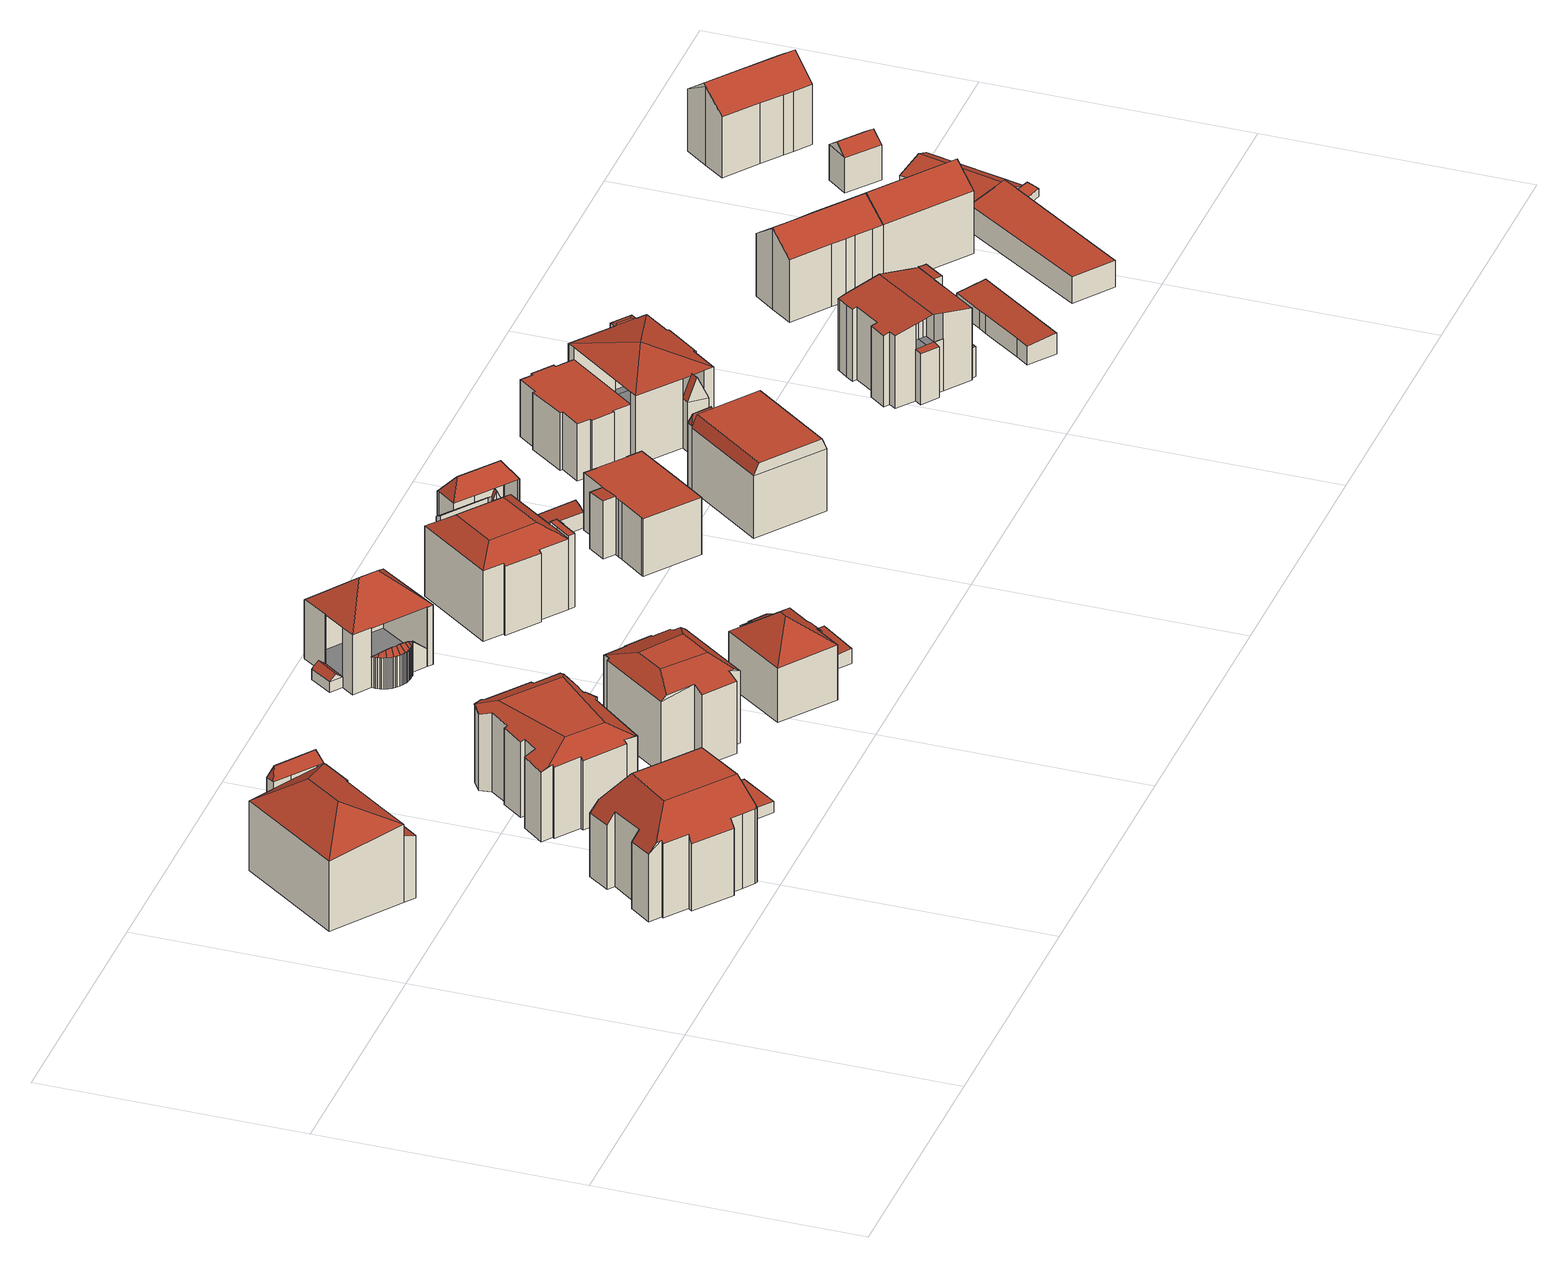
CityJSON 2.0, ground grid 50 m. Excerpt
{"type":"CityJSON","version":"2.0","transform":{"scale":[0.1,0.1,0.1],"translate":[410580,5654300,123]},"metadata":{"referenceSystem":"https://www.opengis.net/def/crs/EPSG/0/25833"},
"CityObjects":{
"building1":{"type":"Building","attributes":{"Gemeindeschluessel":14612000,"Geometrietyp2DReferenz":"3000","function":"31001_9998","roofType":"9999"},"children":["building1-1","building1-2","building1-3"]},
"building1-1":{"type":"BuildingPart","attributes":{"Dachtyp_tdc":"tdcHipRoof","Dachneigung":24.64,"QualitaetDacherkennung":45,"Geometrietyp2DReferenz":"3000","measuredHeight":19.55,"roofType":"3200"},"parents":["building1"],"geometry":[{"type":"MultiSurface","lod":"2","boundaries":[[[0,1,2,3,4]],[[5,6,7,8,9]],[[6,10,11,7]],[[10,12,13,11]],[[14,15,16,17,18]],[[15,0,4,16]],[[19,12,10,20]],[[6,5,21]],[[10,6,21,20]],[[5,1,0,15,14,22,19,20,21]],[[4,3,8,7,11,13,23,17,16]]],"semantics":{"surfaces":[{"type":"WallSurface"},{"type":"RoofSurface"},{"type":"GroundSurface"}],"values":[0,0,0,0,0,0,1,1,1,1,2]}}]},
"building1-2":{"type":"BuildingPart","attributes":{"Dachtyp_tdc":"tdcPolyFlatRoof","Dachneigung":17.5,"QualitaetDacherkennung":52,"Geometrietyp2DReferenz":"3000","measuredHeight":13.39,"roofType":"2100"},"parents":["building1"],"geometry":[{"type":"MultiSurface","lod":"2","boundaries":[[[2,24,25,3]],[[24,26,27,25]],[[26,9,8,27]],[[9,26,24,2]],[[3,25,27,8]]],"semantics":{"surfaces":[{"type":"WallSurface"},{"type":"RoofSurface"},{"type":"GroundSurface"}],"values":[0,0,0,1,2]}}]},
"building1-3":{"type":"BuildingPart","attributes":{"Dachtyp_tdc":"tdcFreeFormRoof","Dachneigung":68.52,"QualitaetDacherkennung":7,"Geometrietyp2DReferenz":"3000","measuredHeight":18.42,"roofType":"5000"},"parents":["building1"],"geometry":[{"type":"MultiSurface","lod":"2","boundaries":[[[28,29,30,31]],[[29,32,33,30]],[[32,34,35,33]],[[34,18,17,35]],[[36,37,38,13,12]],[[37,28,31,38]],[[39,22,18,34,40]],[[34,32,29,28,37,41,40]],[[37,36,41]],[[36,39,40,41]],[[31,30,33,35,17,23,13,38]]],"semantics":{"surfaces":[{"type":"WallSurface"},{"type":"RoofSurface"},{"type":"GroundSurface"}],"values":[0,0,0,0,0,0,1,1,1,1,2]}}]},
"building2":{"type":"Building","attributes":{"Dachtyp_tdc":"tdcFreeFormRoof","Gemeindeschluessel":14612000,"Dachneigung":0.359,"QualitaetDacherkennung":29,"Geometrietyp2DReferenz":"3000","measuredHeight":20.59,"function":"31001_9998","roofType":"5000"},"geometry":[{"type":"Solid","lod":"2","boundaries":[[[[42,43,44,45]],[[43,46,47,44]],[[46,48,49,47]],[[48,50,51,49]],[[50,52,53,51]],[[54,55,56]],[[45,44,47,49,51,53,57,58,59,60,61,62,63,64,65,66,67,68,69,70,71,72,73,74,75,76,77,78,79,80,81,82]],[[52,83,57,53]],[[83,84,58,57]],[[84,85,59,58]],[[85,86,60,59]],[[86,87,61,60]],[[87,88,62,61]],[[88,89,63,62]],[[89,90,64,63]],[[90,91,65,64]],[[91,92,66,65]],[[92,93,67,66]],[[93,94,68,67]],[[94,95,69,68]],[[95,96,70,69]],[[96,97,71,70]],[[97,98,72,71]],[[98,55,73,72]],[[55,54,74,73]],[[54,99,75,74]],[[99,100,76,75]],[[100,101,77,76]],[[101,102,78,77]],[[102,103,79,78]],[[103,104,80,79]],[[104,105,81,80]],[[105,106,82,81]],[[106,42,45,82]],[[91,90,89,88,87,86,107,108,109,110,93,92]],[[111,56,55,98,97,96,95,94,110,109]],[[112,113,106,105,104,103,102,101,100,99,54,56,111]],[[48,46,43,42,113,112,108,107,85,84,83,52,50]],[[108,112,111,109]],[[86,85,107]],[[42,106,113]],[[94,93,110]]]],"semantics":{"surfaces":[{"type":"WallSurface"},{"type":"GroundSurface"},{"type":"RoofSurface"}],"values":[[0,0,0,0,0,0,1,0,0,0,0,0,0,0,0,0,0,0,0,0,0,0,0,0,0,0,0,0,0,0,0,0,0,0,2,2,2,2,2,0,0,0]]}}]},
"building3":{"type":"Building","attributes":{"Dachtyp_tdc":"tdcPolyFlatRoof","Gemeindeschluessel":14612000,"Dachneigung":0,"QualitaetDacherkennung":65,"Geometrietyp2DReferenz":"3000","measuredHeight":2.35,"function":"31001_9998","roofType":"1000"},"geometry":[{"type":"Solid","lod":"2","boundaries":[[[[114,115,116,117]],[[115,118,119,116]],[[118,120,121,119]],[[120,122,123,121]],[[122,124,125,123]],[[124,114,117,125]],[[124,122,120,118,115,114]],[[117,116,119,121,123,125]]]],"semantics":{"surfaces":[{"type":"WallSurface"},{"type":"RoofSurface"},{"type":"GroundSurface"}],"values":[[0,0,0,0,0,0,1,2]]}}]},
"building4":{"type":"Building","attributes":{"Dachtyp_tdc":"tdcFreeFormRoof","Gemeindeschluessel":14612000,"Dachneigung":0.342,"QualitaetDacherkennung":39,"Geometrietyp2DReferenz":"3000","measuredHeight":16.85,"function":"31001_9998","roofType":"5000"},"geometry":[{"type":"Solid","lod":"2","boundaries":[[[[126,127,128,129]],[[127,130,131,128]],[[130,132,133,131]],[[132,134,135,133]],[[134,136,137,135]],[[136,138,139,137]],[[138,140,141,139]],[[140,142,143,141]],[[142,144,145,143]],[[144,146,147,145]],[[146,148,149,147]],[[148,150,151,149]],[[150,152,153,151]],[[152,154,155,153]],[[154,156,157,155]],[[158,159,160,161]],[[159,162,163,160]],[[162,164,165,163]],[[164,166,167,165]],[[166,168,169,167]],[[168,170,171,169]],[[170,172,173,171]],[[172,174,175,173]],[[174,176,177,175]],[[176,178,179,177]],[[178,126,129,179]],[[180,181,154,152,150,148,146,144,182,183]],[[158,184,156,181,180,185,186,166,164,162,159]],[[174,172,170,168,186,185,187,188,178,176]],[[140,138,136,134,132,130,127,126,188,187,183,182,142]],[[185,180,183,187]],[[144,142,182]],[[156,154,181]],[[168,166,186]],[[126,178,188]],[[129,128,131,133,135,137,139,141,143,145,147,149,151,153,155,157,189,161,160,163,165,167,169,171,173,175,177,179]],[[156,184,189,157]],[[184,158,161,189]]]],"semantics":{"surfaces":[{"type":"WallSurface"},{"type":"RoofSurface"},{"type":"GroundSurface"}],"values":[[0,0,0,0,0,0,0,0,0,0,0,0,0,0,0,0,0,0,0,0,0,0,0,0,0,0,1,1,1,1,1,0,0,0,0,2,0,0]]}}]},
"building5":{"type":"Building","attributes":{"Dachtyp_tdc":"tdcFreeFormRoof","Gemeindeschluessel":14612000,"Dachneigung":23.5,"QualitaetDacherkennung":41,"Geometrietyp2DReferenz":"3000","measuredHeight":17.28,"function":"31001_9998","roofType":"5000"},"geometry":[{"type":"Solid","lod":"2","boundaries":[[[[190,191,192,193]],[[191,194,195,192]],[[194,196,197,195]],[[196,198,199,197]],[[198,200,201,199]],[[200,202,203,201]],[[202,204,205,203]],[[204,206,207,205]],[[206,208,209,207]],[[208,210,211,209]],[[210,212,213,211]],[[212,214,215,213]],[[214,216,217,215]],[[216,218,219,217]],[[218,220,221,219]],[[220,190,193,221]],[[222,223,194,191,190,224,225]],[[226,227,208,206,204,202,200,198,196,223,222]],[[210,227,226,228,229,212]],[[216,214,229,228,225,224,220,218]],[[228,226,222,225]],[[214,212,229]],[[196,194,223]],[[190,220,224]],[[210,208,227]],[[193,192,195,197,199,201,203,205,207,209,211,213,215,217,219,221]]]],"semantics":{"surfaces":[{"type":"WallSurface"},{"type":"RoofSurface"},{"type":"GroundSurface"}],"values":[[0,0,0,0,0,0,0,0,0,0,0,0,0,0,0,0,1,1,1,1,1,0,0,0,0,2]]}}]},
"building6":{"type":"Building","attributes":{"Gemeindeschluessel":14612000,"Geometrietyp2DReferenz":"3000","function":"31001_9998","roofType":"9999"},"children":["building6-1","building6-2"]},
"building6-1":{"type":"BuildingPart","attributes":{"Dachtyp_tdc":"tdcPolyFlatRoof","Dachneigung":30.32,"QualitaetDacherkennung":30,"Geometrietyp2DReferenz":"3000","measuredHeight":10.97,"roofType":"2100"},"parents":["building6"],"geometry":[{"type":"MultiSurface","lod":"2","boundaries":[[[230,231,232,231]],[[231,233,234,232]],[[233,235,236,234]],[[235,237,238,236]],[[237,239,240,238]],[[239,241,242,240]],[[239,237,235,233,231,230,241]],[[242,232,234,236,238,240]]],"semantics":{"surfaces":[{"type":"WallSurface"},{"type":"RoofSurface"},{"type":"GroundSurface"}],"values":[0,0,0,0,0,0,1,2]}}]},
"building6-2":{"type":"BuildingPart","attributes":{"Dachtyp_tdc":"tdcHipRoof","Dachneigung":37.3,"QualitaetDacherkennung":79,"Geometrietyp2DReferenz":"3000","measuredHeight":15.76,"roofType":"3200"},"parents":["building6"],"geometry":[{"type":"MultiSurface","lod":"2","boundaries":[[[243,244,245,246,247,248,249,250]],[[251,252,253,254,255,232,242,256,257,258]],[[245,244,252,251]],[[244,243,253,252]],[[243,259,254,253]],[[259,260,255,254]],[[260,231,232,255]],[[241,248,256,242]],[[248,247,257,256]],[[247,246,258,257]],[[246,245,251,258]],[[248,241,231,260,249]],[[259,243,250]],[[260,259,250,249]]],"semantics":{"surfaces":[{"type":"RoofSurface"},{"type":"GroundSurface"},{"type":"WallSurface"}],"values":[0,1,2,2,2,2,2,2,2,2,2,0,0,0]}}]},
"building7":{"type":"Building","attributes":{"name":"Jugendherberge Dresden Rudi Arndt","Gemeindeschluessel":14612000,"Geometrietyp2DReferenz":"3000","function":"31001_2072","roofType":"9999"},"children":["building7-1","building7-2","building7-3","building7-4"]},
"building7-1":{"type":"BuildingPart","attributes":{"Dachtyp_tdc":"tdcFreeFormRoof","Dachneigung":47.42,"QualitaetDacherkennung":12,"Geometrietyp2DReferenz":"3000","measuredHeight":7.51,"roofType":"5000"},"parents":["building7"],"geometry":[{"type":"MultiSurface","lod":"2","boundaries":[[[261,262,263,264]],[[262,265,266,263]],[[265,267,268,266]],[[267,269,270,268]],[[269,271,272,270]],[[271,273,274,272]],[[273,275,276,274]],[[275,277,278,276]],[[277,279,280,278]],[[279,281,282,280]],[[281,283,284,282]],[[283,285,286,284]],[[285,287,288,286]],[[287,289,290,288]],[[289,291,292,290]],[[291,293,294,292]],[[293,295,296,294]],[[295,297,298,296]],[[297,299,300,298]],[[299,301,302,300]],[[301,303,304,302]],[[303,305,306,304]],[[305,307,308,306]],[[307,309,310,308]],[[309,311,312,310]],[[311,313,314,312]],[[313,315,316,314]],[[315,317,318,316]],[[319,320,321,322]],[[320,261,264,321]],[[323,317,324,325,326,327,328,329,330,331]],[[317,315,313,311,324]],[[311,309,307,305,303,325,324]],[[303,301,299,297,295,326,325]],[[295,293,291,289,327,326]],[[289,287,285,283,328,327]],[[283,281,279,277,275,329,328]],[[275,273,271,269,330,329]],[[269,267,265,262,331,330]],[[262,261,320,319,323,331]],[[264,263,266,268,270,272,274,276,278,280,282,284,286,288,290,292,294,296,298,300,302,304,306,308,310,312,314,316,318,332,322,321]]],"semantics":{"surfaces":[{"type":"WallSurface"},{"type":"RoofSurface"},{"type":"GroundSurface"}],"values":[0,0,0,0,0,0,0,0,0,0,0,0,0,0,0,0,0,0,0,0,0,0,0,0,0,0,0,0,0,0,1,1,1,1,1,1,1,1,1,1,2]}}]},
"building7-2":{"type":"BuildingPart","attributes":{"Dachtyp_tdc":"tdcFreeFormRoof","Dachneigung":40.85,"QualitaetDacherkennung":12,"Geometrietyp2DReferenz":"3000","measuredHeight":3.23,"roofType":"5000"},"parents":["building7"],"geometry":[{"type":"MultiSurface","lod":"2","boundaries":[[[333,334,335,336]],[[334,337,338,335]],[[337,339,340,338]],[[341,342,337,334]],[[342,341,333,339]],[[333,341,334]],[[337,342,339]],[[335,338,340,336]]],"semantics":{"surfaces":[{"type":"WallSurface"},{"type":"RoofSurface"},{"type":"GroundSurface"}],"values":[0,0,0,1,1,0,0,2]}}]},
"building7-3":{"type":"BuildingPart","attributes":{"Dachtyp_tdc":"tdcPolyFlatRoof","Dachneigung":38.37,"QualitaetDacherkennung":19,"Geometrietyp2DReferenz":"3000","measuredHeight":10.65,"roofType":"2100"},"parents":["building7"],"geometry":[{"type":"MultiSurface","lod":"2","boundaries":[[[343,344,345,346]],[[344,347,348,345]],[[349,343,346,350]],[[349,351,347,344,343]],[[346,345,348,352,350]]],"semantics":{"surfaces":[{"type":"WallSurface"},{"type":"RoofSurface"},{"type":"GroundSurface"}],"values":[0,0,0,1,2]}}]},
"building7-4":{"type":"BuildingPart","attributes":{"Dachtyp_tdc":"tdcHipRoof","Dachneigung":37.8,"QualitaetDacherkennung":72,"Geometrietyp2DReferenz":"3000","measuredHeight":17.43,"roofType":"3200"},"parents":["building7"],"geometry":[{"type":"MultiSurface","lod":"2","boundaries":[[[353,354,355,348,347]],[[354,356,357,355]],[[356,358,321,357]],[[358,359,319,322,321]],[[360,361,318]],[[361,362,363,318]],[[362,364,336,363]],[[364,365,333,336]],[[366,367,368,340,339]],[[367,369,370,368]],[[369,371,372,370]],[[371,373,349,350,372]],[[369,367,366,365,364,362,374]],[[356,354,375]],[[362,361,360,359,358,356,375,374]],[[354,353,376,373,371,369,374,375]],[[352,348,355,357,321,322,332,318,363,336,340,368,370,372,350]]],"semantics":{"surfaces":[{"type":"WallSurface"},{"type":"RoofSurface"},{"type":"GroundSurface"}],"values":[0,0,0,0,0,0,0,0,0,0,0,0,1,1,1,1,2]}}]},
"building8":{"type":"Building","attributes":{"Dachtyp_tdc":"tdcPolyFlatRoof","Gemeindeschluessel":14612000,"Dachneigung":4.67,"QualitaetDacherkennung":71,"Geometrietyp2DReferenz":"3000","measuredHeight":3.04,"function":"31001_9998","roofType":"2100"},"geometry":[{"type":"Solid","lod":"2","boundaries":[[[[377,378,379,380]],[[378,381,382,379]],[[381,383,384,382]],[[383,377,380,384]],[[383,381,378,377]],[[380,379,382,384]]]],"semantics":{"surfaces":[{"type":"WallSurface"},{"type":"RoofSurface"},{"type":"GroundSurface"}],"values":[[0,0,0,0,1,2]]}}]},
"building9":{"type":"Building","attributes":{"Gemeindeschluessel":14612000,"Geometrietyp2DReferenz":"3000","function":"31001_9998","roofType":"9999"},"children":["building9-1","building9-2","building9-3"]},
"building9-1":{"type":"BuildingPart","attributes":{"Dachtyp_tdc":"tdcPolyFlatRoof","Dachneigung":33.02,"QualitaetDacherkennung":59,"Geometrietyp2DReferenz":"3000","measuredHeight":15.02,"roofType":"2100"},"parents":["building9"],"geometry":[{"type":"MultiSurface","lod":"2","boundaries":[[[385,386,387]],[[385,388,389,386]],[[388,390,391,389]],[[390,392,393,394,391]],[[392,390,388,385]],[[386,389,391,394]]],"semantics":{"surfaces":[{"type":"WallSurface"},{"type":"RoofSurface"},{"type":"GroundSurface"}],"values":[0,0,0,0,1,2]}}]},
"building9-2":{"type":"BuildingPart","attributes":{"Dachtyp_tdc":"tdcPolyFlatRoof","Dachneigung":0,"QualitaetDacherkennung":23,"Geometrietyp2DReferenz":"3000","measuredHeight":14.77,"roofType":"1000"},"parents":["building9"],"geometry":[{"type":"MultiSurface","lod":"2","boundaries":[[[395,396,397,398]],[[396,399,400,401,397]],[[402,395,398,403,404]],[[402,399,396,395]],[[398,397,401,403]]],"semantics":{"surfaces":[{"type":"WallSurface"},{"type":"RoofSurface"},{"type":"GroundSurface"}],"values":[0,0,0,1,2]}}]},
"building9-3":{"type":"BuildingPart","attributes":{"Dachtyp_tdc":"tdcCutTentRoof","Dachneigung":0.164,"QualitaetDacherkennung":72,"Geometrietyp2DReferenz":"3000","measuredHeight":16.91,"roofType":"9999"},"parents":["building9"],"geometry":[{"type":"MultiSurface","lod":"2","boundaries":[[[393,405,406,394]],[[405,404,403,406]],[[400,407,408,401]],[[407,409,410,408]],[[409,411,412,410]],[[411,413,414,412]],[[413,415,416,414]],[[415,417,418,416]],[[417,387,386,418]],[[405,393,387,417,419,420]],[[400,404,405,420,421]],[[415,413,411,409,407,400,421,422]],[[417,415,422,419]],[[422,421,420,419]],[[386,394,406,403,401,408,410,412,414,416,418]]],"semantics":{"surfaces":[{"type":"WallSurface"},{"type":"RoofSurface"},{"type":"GroundSurface"}],"values":[0,0,0,0,0,0,0,0,0,1,1,1,1,1,2]}}]},
"building10":{"type":"Building","attributes":{"Gemeindeschluessel":14612000,"Geometrietyp2DReferenz":"3000","function":"31001_9998","roofType":"9999"},"children":["building10-1","building10-2"]},
"building10-1":{"type":"BuildingPart","attributes":{"Dachtyp_tdc":"tdcGableRoof","Dachneigung":65.43,"QualitaetDacherkennung":2,"Geometrietyp2DReferenz":"3000","measuredHeight":12.08,"roofType":"3100"},"parents":["building10"],"geometry":[{"type":"MultiSurface","lod":"2","boundaries":[[[423,424,425,426]],[[424,427,428,425]],[[427,429,430,428]],[[429,431,432,430]],[[427,424,423,433,434]],[[434,431,429,427]],[[435,436,426,425,428,430,432]]],"semantics":{"surfaces":[{"type":"WallSurface"},{"type":"RoofSurface"},{"type":"GroundSurface"}],"values":[0,0,0,0,1,1,2]}}]},
"building10-2":{"type":"BuildingPart","attributes":{"Dachtyp_tdc":"tdcFreeFormRoof","Dachneigung":54.62,"QualitaetDacherkennung":2,"Geometrietyp2DReferenz":"3000","measuredHeight":15.51,"roofType":"5000"},"parents":["building10"],"geometry":[{"type":"MultiSurface","lod":"2","boundaries":[[[437,438,439,440]],[[438,441,442,439]],[[441,443,444,442]],[[443,445,446,444]],[[445,447,448,446]],[[447,449,426,448]],[[449,450,433,436,426]],[[451,452,453,432,431]],[[452,437,440,453]],[[450,449,447,445,454]],[[445,443,441,438,455,454]],[[438,437,452,455]],[[452,451,450,454,455]],[[440,439,442,444,446,448,426,436,435,432,453]]],"semantics":{"surfaces":[{"type":"WallSurface"},{"type":"RoofSurface"},{"type":"GroundSurface"}],"values":[0,0,0,0,0,0,0,0,0,1,1,1,1,2]}}]},
"building11":{"type":"Building","attributes":{"Gemeindeschluessel":14612000,"Geometrietyp2DReferenz":"3000","function":"31001_9998","roofType":"9999"},"children":["building11-1","building11-2","building11-3"]},
"building11-1":{"type":"BuildingPart","attributes":{"Dachtyp_tdc":"tdcPolyFlatRoof","Dachneigung":18.97,"QualitaetDacherkennung":40,"Geometrietyp2DReferenz":"3000","measuredHeight":5.09,"roofType":"2100"},"parents":["building11"],"geometry":[{"type":"MultiSurface","lod":"2","boundaries":[[[456,457,458,459]],[[457,460,461,458]],[[462,463,464,465]],[[463,456,459,464]],[[463,462,460,457,456]],[[459,458,461,465,464]]],"semantics":{"surfaces":[{"type":"WallSurface"},{"type":"RoofSurface"},{"type":"GroundSurface"}],"values":[0,0,0,0,1,2]}}]},
"building11-2":{"type":"BuildingPart","attributes":{"Dachtyp_tdc":"tdcPolyFlatRoof","Dachneigung":0,"QualitaetDacherkennung":76,"Geometrietyp2DReferenz":"3000","measuredHeight":11.5,"roofType":"1000"},"parents":["building11"],"geometry":[{"type":"MultiSurface","lod":"2","boundaries":[[[466,467,468]],[[466,469,470,467]],[[469,471,465,470]],[[471,462,465]],[[472,473,458,461,460]],[[473,474,475,458]],[[474,476,477,475]],[[476,478,479,477]],[[478,480,481,479]],[[480,482,483,481]],[[482,484,485,483]],[[484,486,487,485]],[[486,488,489,487]],[[488,490,491,489]],[[490,492,493,491]],[[492,490,488,486,484,482,480,478,476,474,473,472,471,469,466,494]],[[467,470,465,461,458,475,477,479,481,483,485,487,489,491,493]]],"semantics":{"surfaces":[{"type":"WallSurface"},{"type":"RoofSurface"},{"type":"GroundSurface"}],"values":[0,0,0,0,0,0,0,0,0,0,0,0,0,0,0,1,2]}}]},
"building11-3":{"type":"BuildingPart","attributes":{"Dachtyp_tdc":"tdcPolyFlatRoof","Dachneigung":4.93,"QualitaetDacherkennung":47,"Geometrietyp2DReferenz":"3000","measuredHeight":11.76,"roofType":"2100"},"parents":["building11"],"geometry":[{"type":"MultiSurface","lod":"2","boundaries":[[[495,496,497,498]],[[496,468,467,497]],[[499,495,498,493,492]],[[499,494,468,496,495]],[[498,497,467,493]]],"semantics":{"surfaces":[{"type":"WallSurface"},{"type":"RoofSurface"},{"type":"GroundSurface"}],"values":[0,0,0,1,2]}}]},
"building12":{"type":"Building","attributes":{"Dachtyp_tdc":"tdcPolyFlatRoof","Gemeindeschluessel":14612000,"Dachneigung":5.26,"QualitaetDacherkennung":83,"Geometrietyp2DReferenz":"3000","measuredHeight":3.34,"function":"31001_9998","roofType":"2100"},"geometry":[{"type":"Solid","lod":"2","boundaries":[[[[500,501,502,503]],[[501,504,505,502]],[[504,506,507,505]],[[506,508,509,507]],[[508,510,511,509]],[[510,512,513,511]],[[512,514,515,513]],[[514,516,517,515]],[[516,500,503,517]],[[516,514,512,510,508,506,504,501,500]],[[503,502,505,507,509,511,513,515,517]]]],"semantics":{"surfaces":[{"type":"WallSurface"},{"type":"RoofSurface"},{"type":"GroundSurface"}],"values":[[0,0,0,0,0,0,0,0,0,1,2]]}}]},
"building13":{"type":"Building","attributes":{"Gemeindeschluessel":14612000,"Geometrietyp2DReferenz":"3000","function":"31001_9998","roofType":"9999"},"children":["building13-1","building13-2"]},
"building13-1":{"type":"BuildingPart","attributes":{"Dachtyp_tdc":"tdcFreeFormRoof","Dachneigung":73.05,"QualitaetDacherkennung":24,"Geometrietyp2DReferenz":"3000","measuredHeight":14.77,"roofType":"5000"},"parents":["building13"],"geometry":[{"type":"MultiSurface","lod":"2","boundaries":[[[518,519,520,521,522]],[[519,523,524,520]],[[523,525,526,527,524]],[[528,525,523]],[[529,528,523,519]],[[529,519,518]],[[528,529,518,530,525]],[[521,520,524,527]]],"semantics":{"surfaces":[{"type":"WallSurface"},{"type":"RoofSurface"},{"type":"GroundSurface"}],"values":[0,0,0,1,1,1,1,2]}}]},
"building13-2":{"type":"BuildingPart","attributes":{"Dachtyp_tdc":"tdcCutGableRoof","Dachneigung":0.287,"QualitaetDacherkennung":54,"Geometrietyp2DReferenz":"3000","measuredHeight":14.85,"roofType":"9999"},"parents":["building13"],"geometry":[{"type":"MultiSurface","lod":"2","boundaries":[[[531,532,533,534]],[[532,535,536,533]],[[535,522,521,536]],[[532,531,537,538]],[[535,532,538,539]],[[522,535,539,540,530]],[[539,538,537,540]],[[534,533,536,521,527]]],"semantics":{"surfaces":[{"type":"WallSurface"},{"type":"RoofSurface"},{"type":"GroundSurface"}],"values":[0,0,0,1,0,1,1,2]}}]},
"building14":{"type":"Building","attributes":{"Gemeindeschluessel":14612000,"Geometrietyp2DReferenz":"3000","function":"31001_9998","roofType":"9999"},"children":["building14-1","building14-2","building14-3","building14-4"]},
"building14-1":{"type":"BuildingPart","attributes":{"Dachtyp_tdc":"tdcTentRoof","Dachneigung":18.25,"QualitaetDacherkennung":83,"Geometrietyp2DReferenz":"3000","measuredHeight":16.6,"roofType":"3500"},"parents":["building14"],"geometry":[{"type":"MultiSurface","lod":"2","boundaries":[[[541,542,543,544,545]],[[546,547,548,549,550]],[[547,551,552,548]],[[551,553,554,552]],[[553,555,556,554]],[[555,557,558,556]],[[557,559,560,558]],[[559,561,562,563,560]],[[564,565,566,567,568]],[[565,569,570,571,566]],[[572,541,545,573,574]],[[547,546,542,541,575]],[[559,557,555,553,551,547,575]],[[565,564,576,577,561,559,575]],[[541,572,569,565,575]],[[545,544,549,548,552,554,556,558,560,563,567,566,571,573]]],"semantics":{"surfaces":[{"type":"WallSurface"},{"type":"RoofSurface"},{"type":"GroundSurface"}],"values":[0,0,0,0,0,0,0,0,0,0,0,1,1,1,1,2]}}]},
"building14-2":{"type":"BuildingPart","attributes":{"Dachtyp_tdc":"tdcGableRoof","Dachneigung":63.23,"QualitaetDacherkennung":15,"Geometrietyp2DReferenz":"3000","measuredHeight":14.22,"roofType":"3100"},"parents":["building14"],"geometry":[{"type":"MultiSurface","lod":"2","boundaries":[[[562,578,579,563]],[[578,580,581,579]],[[580,568,567,581]],[[580,578,582]],[[578,562,577,583,582]],[[568,580,582,583,576]],[[563,579,581,567]]],"semantics":{"surfaces":[{"type":"WallSurface"},{"type":"RoofSurface"},{"type":"GroundSurface"}],"values":[0,0,0,0,1,1,2]}}]},
"building14-3":{"type":"BuildingPart","attributes":{"Dachtyp_tdc":"tdcPolyFlatRoof","Dachneigung":0,"QualitaetDacherkennung":11,"Geometrietyp2DReferenz":"3000","measuredHeight":11.49,"roofType":"1000"},"parents":["building14"],"geometry":[{"type":"MultiSurface","lod":"2","boundaries":[[[584,585,586,587]],[[585,574,573,586]],[[570,588,589,571]],[[588,590,591,589]],[[590,592,593,591]],[[592,594,595,593]],[[594,596,597,595]],[[596,598,599,597]],[[598,600,601,599]],[[600,602,603,601]],[[602,604,605,603]],[[604,606,607,605]],[[606,608,609,607]],[[608,610,611,609]],[[610,584,587,611]],[[610,608,606,604,602,600,598,596,594,592,590,588,570,574,585,584]],[[587,586,573,571,589,591,593,595,597,599,601,603,605,607,609,611]]],"semantics":{"surfaces":[{"type":"WallSurface"},{"type":"RoofSurface"},{"type":"GroundSurface"}],"values":[0,0,0,0,0,0,0,0,0,0,0,0,0,0,0,1,2]}}]},
"building14-4":{"type":"BuildingPart","attributes":{"Dachtyp_tdc":"tdcFreeFormRoof","Dachneigung":12.64,"QualitaetDacherkennung":20,"Geometrietyp2DReferenz":"3000","measuredHeight":13.93,"roofType":"5000"},"parents":["building14"],"geometry":[{"type":"MultiSurface","lod":"2","boundaries":[[[543,612,613,544]],[[612,614,615,613]],[[614,550,549,615]],[[616,550,614]],[[617,616,614,612]],[[617,612,543]],[[616,617,543,550]],[[544,613,615,549]]],"semantics":{"surfaces":[{"type":"WallSurface"},{"type":"RoofSurface"},{"type":"GroundSurface"}],"values":[0,0,0,1,1,1,1,2]}}]},
"building15":{"type":"Building","attributes":{"Gemeindeschluessel":14612000,"Geometrietyp2DReferenz":"3000","function":"31001_9998","roofType":"9999"},"children":["building15-1","building15-2","building15-3","building15-4"]},
"building15-1":{"type":"BuildingPart","attributes":{"Dachtyp_tdc":"tdcPolyFlatRoof","Dachneigung":6.86,"QualitaetDacherkennung":31,"Geometrietyp2DReferenz":"3000","measuredHeight":10.45,"roofType":"2100"},"parents":["building15"],"geometry":[{"type":"MultiSurface","lod":"2","boundaries":[[[618,619,620,621]],[[619,622,623,620]],[[622,624,625,623]],[[624,626,627,625]],[[624,622,619,618,628,629,626]],[[627,630,631,621,620,623,625]]],"semantics":{"surfaces":[{"type":"WallSurface"},{"type":"RoofSurface"},{"type":"GroundSurface"}],"values":[0,0,0,0,1,2]}}]},
"building15-2":{"type":"BuildingPart","attributes":{"Dachtyp_tdc":"tdcGableRoof","Dachneigung":11.37,"QualitaetDacherkennung":77,"Geometrietyp2DReferenz":"3000","measuredHeight":16.18,"roofType":"3100"},"parents":["building15"],"geometry":[{"type":"MultiSurface","lod":"2","boundaries":[[[632,633,634,635]],[[636,637,638,639]],[[637,640,638]],[[641,642,643]],[[641,644,645,642]],[[644,646,618,621,645]],[[647,627,626]],[[647,648,649,627]],[[648,650,651,649]],[[650,652,653,651]],[[652,654,655,653]],[[654,656,657,655]],[[656,658,659,657]],[[658,660,661,659]],[[660,662,663,661]],[[662,664,665,663]],[[664,666,667,665]],[[666,668,669,667]],[[668,670,671,669]],[[670,672,673,671]],[[672,674,675,673]],[[674,676,677,675]],[[676,632,635,677]],[[672,670,668,666,664,662,660,658,656,654,652,650,648,647,678]],[[678,679,646,644,641,637,636,633,632,676,674,672]],[[635,634,639,638,642,645,621,631,630,627,649,651,653,655,657,659,661,663,665,667,669,671,673,675,677]]],"semantics":{"surfaces":[{"type":"WallSurface"},{"type":"RoofSurface"},{"type":"GroundSurface"}],"values":[0,0,0,0,0,0,0,0,0,0,0,0,0,0,0,0,0,0,0,0,0,0,0,1,1,2]}}]},
"building15-3":{"type":"BuildingPart","attributes":{"Dachtyp_tdc":"tdcPolyFlatRoof","Dachneigung":0,"QualitaetDacherkennung":15,"Geometrietyp2DReferenz":"3000","measuredHeight":6.05,"roofType":"1000"},"parents":["building15"],"geometry":[{"type":"MultiSurface","lod":"2","boundaries":[[[680,681,682,683]],[[681,684,685,682]],[[684,686,687,685]],[[686,643,642,687]],[[640,680,683,638]],[[640,643,686,684,681,680]],[[683,682,685,687,642,638]]],"semantics":{"surfaces":[{"type":"WallSurface"},{"type":"RoofSurface"},{"type":"GroundSurface"}],"values":[0,0,0,0,0,1,2]}}]},
"building15-4":{"type":"BuildingPart","attributes":{"Dachtyp_tdc":"tdcPolyFlatRoof","Dachneigung":4.39,"QualitaetDacherkennung":34,"Geometrietyp2DReferenz":"3000","measuredHeight":14.67,"roofType":"2100"},"parents":["building15"],"geometry":[{"type":"MultiSurface","lod":"2","boundaries":[[[688,689,690,634,633]],[[689,691,692,690]],[[691,693,694,692]],[[693,695,636,639,694]],[[693,691,689,688,695]],[[639,634,690,692,694]]],"semantics":{"surfaces":[{"type":"WallSurface"},{"type":"RoofSurface"},{"type":"GroundSurface"}],"values":[0,0,0,0,1,2]}}]},
"building16":{"type":"Building","attributes":{"Dachtyp_tdc":"tdcPolyFlatRoof","Gemeindeschluessel":14612000,"Dachneigung":4.3,"QualitaetDacherkennung":65,"Geometrietyp2DReferenz":"3000","measuredHeight":4.19,"function":"31001_9998","roofType":"2100"},"geometry":[{"type":"Solid","lod":"2","boundaries":[[[[696,697,698,699]],[[697,700,701,698]],[[700,702,703,701]],[[702,704,705,703]],[[704,706,707,705]],[[706,708,709,707]],[[708,710,711,709]],[[710,696,699,711]],[[710,708,706,704,702,700,697,696]],[[699,698,701,703,705,707,709,711]]]],"semantics":{"surfaces":[{"type":"WallSurface"},{"type":"RoofSurface"},{"type":"GroundSurface"}],"values":[[0,0,0,0,0,0,0,0,1,2]]}}]},
"building17":{"type":"Building","attributes":{"Dachtyp_tdc":"tdcGableRoof","Gemeindeschluessel":14612000,"Dachneigung":37.47,"QualitaetDacherkennung":84,"Geometrietyp2DReferenz":"3000","measuredHeight":16.4,"function":"31001_9998","roofType":"3100"},"geometry":[{"type":"Solid","lod":"2","boundaries":[[[[712,713,714,715]],[[713,716,717,714]],[[716,718,719,717]],[[718,720,721,719]],[[720,722,721]],[[722,723,724,721]],[[723,725,726,724]],[[725,727,728,726]],[[727,729,730,728]],[[729,731,732,730]],[[731,733,734,732]],[[733,735,736,734]],[[735,712,715,736]],[[731,729,727,725,723,722,720]],[[720,718,716,713,712,735,733,731]],[[715,714,717,719,721,724,726,728,730,732,734,736]]]],"semantics":{"surfaces":[{"type":"WallSurface"},{"type":"RoofSurface"},{"type":"GroundSurface"}],"values":[[0,0,0,0,0,0,0,0,0,0,0,0,0,1,1,2]]}}]},
"building18":{"type":"Building","attributes":{"Dachtyp_tdc":"tdcGableRoof","Gemeindeschluessel":14612000,"Dachneigung":37.2,"QualitaetDacherkennung":72,"Geometrietyp2DReferenz":"3000","measuredHeight":16.43,"function":"31001_9998","roofType":"3100"},"geometry":[{"type":"Solid","lod":"2","boundaries":[[[[729,737,738,730]],[[737,739,740,738]],[[739,733,734,740]],[[733,729,730,734]],[[739,737,741]],[[729,733,742]],[[737,729,742,741]],[[733,739,741,742]],[[730,738,740,734]]]],"semantics":{"surfaces":[{"type":"WallSurface"},{"type":"RoofSurface"},{"type":"GroundSurface"}],"values":[[0,0,0,0,0,0,1,1,2]]}}]},
"building19":{"type":"Building","attributes":{"Gemeindeschluessel":14612000,"Geometrietyp2DReferenz":"3000","function":"31001_9998","roofType":"9999"},"children":["building19-1","building19-2","building19-3"]},
"building19-1":{"type":"BuildingPart","attributes":{"Dachtyp_tdc":"tdcPolyFlatRoof","Dachneigung":0,"QualitaetDacherkennung":14,"Geometrietyp2DReferenz":"3000","measuredHeight":5.3,"roofType":"1000"},"parents":["building19"],"geometry":[{"type":"MultiSurface","lod":"2","boundaries":[[[743,744,745,746]],[[744,747,748,745]],[[747,749,750,751,748]],[[752,743,746,753,754]],[[752,755,749,747,744,743]],[[746,745,748,751,756,753]]],"semantics":{"surfaces":[{"type":"WallSurface"},{"type":"RoofSurface"},{"type":"GroundSurface"}],"values":[0,0,0,0,1,2]}}]},
"building19-2":{"type":"BuildingPart","attributes":{"Dachtyp_tdc":"tdcFreeFormRoof","Dachneigung":47.89,"QualitaetDacherkennung":23,"Geometrietyp2DReferenz":"3000","measuredHeight":3.31,"roofType":"5000"},"parents":["building19"],"geometry":[{"type":"MultiSurface","lod":"2","boundaries":[[[757,758,754]],[[759,757,754,760]],[[759,760,761]],[[757,759,761,762,758]],[[763,764,753,756]],[[761,760,764,763,765]],[[760,754,753,764]]],"semantics":{"surfaces":[{"type":"RoofSurface"},{"type":"GroundSurface"},{"type":"WallSurface"}],"values":[0,0,0,0,1,2,2]}}]},
"building19-3":{"type":"BuildingPart","attributes":{"Dachtyp_tdc":"tdcGableRoof","Dachneigung":10.03,"QualitaetDacherkennung":27,"Geometrietyp2DReferenz":"3000","measuredHeight":2.23,"roofType":"3100"},"parents":["building19"],"geometry":[{"type":"MultiSurface","lod":"2","boundaries":[[[766,765,763,767]],[[750,768,769,751]],[[768,766,767,769]],[[766,768,770]],[[765,766,770,771,762]],[[768,750,758,771,770]],[[767,763,756,751,769]]],"semantics":{"surfaces":[{"type":"WallSurface"},{"type":"RoofSurface"},{"type":"GroundSurface"}],"values":[0,0,0,0,1,1,2]}}]},
"building20":{"type":"Building","attributes":{"Dachtyp_tdc":"tdcGableRoof","Gemeindeschluessel":14612000,"Dachneigung":37.18,"QualitaetDacherkennung":51,"Geometrietyp2DReferenz":"3000","measuredHeight":9.01,"function":"31001_9998","roofType":"3100"},"geometry":[{"type":"Solid","lod":"2","boundaries":[[[[772,773,774,775]],[[773,776,777,774]],[[776,778,779,777]],[[778,772,775,779]],[[776,773,780]],[[772,778,781]],[[773,772,781,780]],[[778,776,780,781]],[[775,774,777,779]]]],"semantics":{"surfaces":[{"type":"WallSurface"},{"type":"RoofSurface"},{"type":"GroundSurface"}],"values":[[0,0,0,0,0,0,1,1,2]]}}]},
"building21":{"type":"Building","attributes":{"Dachtyp_tdc":"tdcFreeFormRoof","Gemeindeschluessel":14612000,"Dachneigung":37.59,"QualitaetDacherkennung":88,"Geometrietyp2DReferenz":"3000","measuredHeight":16.27,"function":"31001_9998","roofType":"5000"},"geometry":[{"type":"Solid","lod":"2","boundaries":[[[[782,783,784,785]],[[783,786,787,784]],[[786,788,789,787]],[[788,790,791,789]],[[790,792,793,791]],[[792,794,795,793]],[[794,796,797,795]],[[796,782,785,797]],[[792,790,798,799,783,782,796,794]],[[798,788,786,799]],[[786,783,799]],[[790,788,798]],[[785,784,787,789,791,793,795,797]]]],"semantics":{"surfaces":[{"type":"WallSurface"},{"type":"RoofSurface"},{"type":"GroundSurface"}],"values":[[0,0,0,0,0,0,0,0,1,1,0,0,2]]}}]}
},
"vertices":[
[231,686,237],[169,600,237],[169,600,214],[169,600,80],[231,686,80],[132,549,237],[6,639,220],[6,639,80],[132,549,80],[132,549,214],[143,830,220],[143,830,80],[184,801,225],[184,801,80],[272,737,236],[234,684,236],[234,684,80],[272,737,80],[272,737,231],[269,739,237],[158,729,276],[107,658,276],[270,739,237],[269,739,80],
[190,585,206],[190,585,80],[152,534,206],[152,534,80],
[236,787,239],[239,792,224],[239,792,80],[236,787,80],[287,758,224],[287,758,80],[286,756,231],[286,756,80],[184,801,239],[195,816,239],[195,816,80],[269,739,239],[267,753,264],[197,803,264],
[485,140,222],[447,89,224],[447,89,86],[485,140,86],[449,88,216],[449,88,86],[448,86,216],[448,86,86],[421,50,218],[421,50,86],[414,41,218],[414,41,86],[325,258,234],[304,274,213],[318,263,234],[411,43,86],[405,35,86],[379,0,86],[373,1,86],[352,16,86],[332,31,86],[326,23,86],[257,75,86],[262,82,86],[220,114,86],[222,117,86],[200,133,86],[231,174,86],[243,165,86],[287,223,86],[274,233,86],[304,274,86],[325,258,86],[327,260,86],[330,258,86],[358,236,86],[370,227,86],[377,237,86],[379,236,86],[450,183,86],[441,172,86],[411,43,232],[405,35,231],[379,0,233],[373,1,236],[352,16,236],[332,31,236],[326,23,221],[257,75,221],[262,82,235],[220,114,235],[222,117,240],[200,133,222],[231,174,220],[243,165,240],[287,223,236],[274,233,215],[327,260,231],[330,258,231],[358,236,230],[370,227,231],[377,237,212],[379,236,212],[450,183,212],[441,172,233],[377,0,239],[385,38,292],[265,127,292],[212,124,240],[330,208,291],[446,122,291],[482,142,233],
[590,42,112],[536,82,112],[536,82,89],[590,42,89],[587,152,112],[587,152,89],[605,138,112],[605,138,89],[640,112,112],[640,112,89],[635,106,112],[635,106,89],
[383,388,224],[415,429,227],[415,429,84],[383,388,84],[432,416,235],[432,416,84],[450,441,238],[450,441,84],[444,446,235],[444,446,84],[474,486,238],[474,486,84],[479,482,240],[479,482,84],[505,518,243],[505,518,84],[501,541,237],[501,541,84],[524,556,242],[524,556,84],[545,551,239],[545,551,84],[545,543,241],[545,543,84],[621,488,241],[621,488,84],[616,481,244],[616,481,84],[659,449,244],[659,449,84],[627,405,244],[627,405,84],[613,390,244],[620,391,242],[620,391,84],[613,390,84],[624,370,233],[624,370,84],[610,368,237],[610,368,84],[539,269,227],[539,269,84],[517,285,229],[517,285,84],[514,280,224],[514,280,84],[441,333,223],[441,333,84],[444,338,228],[444,338,84],[400,371,227],[400,371,84],[402,374,230],[402,374,84],[637,436,252],[652,440,248],[523,556,242],[531,516,252],[622,402,245],[524,322,253],[536,271,229],[459,371,253],[396,379,230],[622,402,84],
[651,265,229],[744,394,229],[744,394,85],[651,265,85],[748,391,233],[748,391,85],[757,404,231],[757,404,85],[795,377,231],[795,377,85],[797,380,229],[797,380,85],[842,348,230],[842,348,85],[839,344,232],[839,344,85],[868,323,232],[868,323,85],[861,314,237],[861,314,85],[880,300,230],[880,300,85],[785,169,230],[785,169,85],[766,183,239],[766,183,85],[752,164,230],[752,164,85],[694,206,229],[694,206,85],[707,225,238],[707,225,85],[745,338,257],[754,400,233],[660,259,238],[707,286,257],[824,285,257],[872,306,237],[783,227,257],[775,176,239],
[976,227,195],[976,227,194],[976,227,85],[983,237,188],[983,237,85],[1003,222,188],[1003,222,85],[1010,232,181],[1010,232,85],[1041,210,181],[1041,210,85],[1027,190,195],[1027,190,85],
[967,57,196],[1002,106,196],[1009,100,189],[1028,126,189],[1022,131,195],[1052,172,195],[964,158,243],[955,146,243],[1009,100,85],[1002,106,85],[967,57,85],[866,130,85],[950,246,85],[1052,172,85],[1022,131,85],[1028,126,85],[866,130,194],[950,246,194],
[823,770,142],[819,768,142],[819,768,80],[823,770,80],[815,767,142],[815,767,80],[812,766,142],[812,766,80],[809,766,142],[809,766,80],[805,766,142],[805,766,80],[802,766,142],[802,766,80],[798,766,142],[798,766,80],[795,767,142],[795,767,80],[791,767,142],[791,767,80],[788,768,142],[788,768,80],[785,770,142],[785,770,80],[782,771,142],[782,771,80],[779,773,142],[779,773,80],[775,775,142],[775,775,80],[771,779,142],[771,779,80],[768,781,142],[768,781,80],[766,784,142],[766,784,80],[764,786,142],[764,786,80],[762,789,142],[762,789,80],[760,792,142],[760,792,80],[759,795,142],[759,795,80],[758,798,142],[758,798,80],[756,802,142],[756,802,80],[756,805,142],[756,805,80],[755,809,142],[755,809,80],[755,812,142],[755,812,80],[755,815,142],[755,815,80],[755,820,142],[755,820,80],[849,752,115],[848,752,115],[848,752,80],[849,752,80],[824,770,142],[760,809,148],[768,799,152],[775,791,155],[782,785,155],[789,781,155],[800,776,153],[808,773,150],[818,771,145],[824,770,80],
[740,866,101],[718,882,101],[718,882,80],[740,866,80],[747,924,101],[747,924,80],[770,908,101],[770,908,80],[729,874,112],[758,916,113],
[889,922,170],[913,906,170],[913,906,80],[889,922,80],[901,888,187],[901,888,80],[878,907,185],[878,907,80],[877,905,187],[877,905,80],
[901,888,199],[939,862,199],[939,862,80],[858,745,199],[858,745,80],[848,752,198],[849,752,199],[755,820,199],[755,820,200],[723,843,200],[723,843,80],[740,866,199],[740,866,200],[770,908,200],[770,907,200],[770,907,80],[804,956,200],[804,956,80],[806,958,197],[806,958,80],[878,907,197],[817,863,255],[849,840,255],[877,905,199],
[1103,165,112],[1136,139,115],[1136,139,85],[1103,165,85],[1083,71,115],[1083,71,85],[1050,96,112],[1050,96,85],
[1072,805,237],[1072,805,87],[1072,805,228],[1079,815,229],[1079,815,87],[1165,752,229],[1165,752,87],[1158,742,237],[1158,742,228],[1158,742,87],
[1129,616,235],[1096,572,235],[1096,572,87],[1129,616,87],[1086,580,235],[1086,580,229],[1086,580,87],[1118,624,235],[1118,624,87],[1118,624,229],
[1188,719,228],[1188,719,87],[1037,616,229],[1037,616,87],[1033,611,225],[1033,611,87],[974,655,225],[974,655,87],[977,659,229],[977,659,87],[943,684,229],[943,684,87],[1046,824,228],[1046,824,87],[1055,771,256],[1134,713,256],[1077,634,256],[997,692,256],
[1266,729,95],[1261,723,96],[1261,723,88],[1266,729,88],[1219,754,209],[1219,754,88],[1185,779,112],[1185,779,88],[1190,785,112],[1190,785,88],[1265,729,96],[1224,760,209],[1224,760,88],[1265,729,88],
[1183,846,210],[1184,849,210],[1184,849,88],[1183,846,88],[1218,824,210],[1218,824,88],[1294,768,210],[1294,768,88],[1295,767,210],[1295,767,88],[1272,736,209],[1272,736,88],[1266,729,209],[1265,729,210],[1190,785,210],[1156,810,210],[1156,810,88],[1261,762,243],[1189,815,243],
[1404,595,137],[1395,582,142],[1395,582,92],[1404,595,92],[1395,581,143],[1395,581,92],[1345,618,143],[1355,631,137],[1355,631,92],[1345,618,92],
[1291,590,207],[1291,590,92],[1291,590,206],[1324,634,207],[1324,634,92],[1345,618,207],[1395,581,207],[1395,582,207],[1420,563,207],[1420,563,92],[1371,496,207],[1371,496,92],[1343,458,207],[1343,458,92],[1333,444,207],[1333,444,92],[1315,420,207],[1315,420,92],[1218,491,207],[1218,491,92],[1220,495,207],[1220,495,92],[1256,542,207],[1256,542,92],[1262,550,207],[1262,550,92],[1268,558,207],[1268,558,92],[1286,582,207],
[1248,573,209],[1271,605,206],[1271,605,92],[1248,573,92],[1268,558,209],
[1286,657,122],[1242,690,122],[1242,690,89],[1286,657,89],[1238,693,122],[1238,693,89],[1261,723,119],[1261,723,89],[1272,736,117],[1272,736,89],[1371,665,117],[1371,665,89],[1351,650,120],[1351,650,89],[1333,638,121],[1333,638,89],[1294,667,121],[1294,667,89],
[1502,502,221],[1509,511,221],[1509,511,92],[1502,502,92],[1502,502,217],[1549,481,221],[1549,481,92],[1543,472,221],[1543,472,217],[1543,472,92],[1542,480,240],[1510,503,240],[1504,501,221],
[1623,412,217],[1513,263,217],[1513,263,92],[1623,412,92],[1392,353,217],[1392,353,92],[1615,418,241],[1505,269,241],[1401,346,240],[1511,495,240],
[1678,783,222],[1756,726,222],[1756,726,220],[1756,726,82],[1678,783,82],[1791,699,222],[1808,687,222],[1808,687,82],[1791,699,82],[1791,699,220],[1772,639,222],[1772,639,82],[1776,636,220],[1776,636,82],[1728,571,220],[1728,571,82],[1724,574,222],[1724,574,82],[1689,526,221],[1689,526,82],[1673,538,221],[1673,538,175],[1673,538,82],[1637,564,221],[1559,622,222],[1559,622,82],[1637,564,82],[1637,564,181],[1568,634,222],[1568,634,197],[1568,634,82],[1670,771,222],[1670,771,82],[1670,771,197],[1684,655,248],[1652,554,221],[1654,552,221],
[1663,526,175],[1663,526,82],[1628,552,181],[1628,552,82],[1644,540,224],[1653,553,224],
[1643,797,197],[1640,793,197],[1640,793,82],[1643,797,82],[1539,656,197],[1539,656,82],[1536,652,197],[1536,652,82],[1498,679,197],[1498,679,82],[1501,683,197],[1501,683,82],[1480,699,197],[1480,699,82],[1507,735,197],[1507,735,82],[1503,738,197],[1503,738,82],[1550,803,197],[1550,803,82],[1554,800,197],[1554,800,82],[1581,836,197],[1581,836,82],[1602,821,197],[1602,821,82],[1605,825,197],[1605,825,82],
[1765,738,220],[1765,738,82],[1801,712,220],[1801,712,82],[1790,710,221],[1767,727,221],
[1975,213,169],[1961,223,169],[1961,223,65],[1975,213,65],[1953,212,167],[1953,212,65],[1921,235,167],[1921,235,65],[1930,247,169],[1930,247,65],[1975,214,169],[1959,226,169],[1959,226,65],[1975,214,65],
[2110,310,211],[2116,306,209],[2116,306,65],[2110,310,65],[2088,268,209],[2071,243,209],[2071,243,65],[2088,268,65],[2071,243,125],[2026,182,209],[2026,182,65],[2026,182,125],[2024,178,209],[2024,178,65],[1975,213,222],[1930,247,219],[1896,272,211],[1896,272,65],[1905,285,211],[1905,285,65],[1895,292,208],[1895,292,65],[1917,322,208],[1917,322,65],[1927,315,211],[1927,315,65],[1961,363,211],[1961,363,65],[1954,368,209],[1954,368,65],[1964,382,209],[1964,382,65],[1977,399,209],[1977,399,65],[1980,403,209],[1980,403,65],[1995,393,213],[1995,393,65],[2014,379,217],[2014,379,65],[2050,353,226],[2050,353,65],[2051,352,226],[2051,352,65],[2075,335,220],[2075,335,65],[1959,226,226],[1975,214,222],
[2080,236,125],[2062,210,125],[2062,210,65],[2080,236,65],[2039,179,125],[2039,179,65],[2036,175,125],[2036,175,65],
[2116,306,211],[2123,300,210],[2123,300,65],[2129,296,210],[2129,296,65],[2102,258,210],[2102,258,65],[2088,268,211],
[2155,71,102],[2106,107,97],[2106,107,60],[2155,71,60],[2124,131,97],[2124,131,60],[2177,206,97],[2177,206,60],[2188,220,97],[2188,220,60],[2227,275,97],[2227,275,60],[2277,240,102],[2277,240,60],[2241,190,102],[2241,190,60],
[2201,449,192],[2187,459,192],[2187,459,66],[2201,449,66],[2163,477,192],[2163,477,66],[2093,528,192],[2093,528,66],[2123,569,230],[2123,569,66],[2123,569,229],[2153,609,192],[2153,609,66],[2208,568,192],[2208,568,66],[2246,540,192],[2246,540,66],[2307,495,192],[2307,495,66],[2277,455,230],[2277,455,66],[2248,414,192],[2248,414,66],[2231,427,192],[2231,427,66],
[2458,383,192],[2458,383,66],[2399,303,192],[2399,303,66],[2429,343,230],[2278,455,230],
[2467,73,59],[2394,125,59],[2394,125,6],[2467,73,6],[2552,363,59],[2552,363,6],[2619,341,59],[2619,341,17],[2619,341,6],[2627,304,59],[2627,304,6],[2627,304,22],[2646,332,59],[2646,332,6],
[2653,313,39],[2646,332,22],[2683,305,38],[2694,288,22],[2700,314,22],[2692,317,22],[2700,314,6],[2694,288,6],[2700,314,18],
[2746,507,18],[2746,507,6],[2664,527,17],[2664,527,6],[2723,513,28],[2677,322,28],
[2581,625,109],[2640,580,109],[2640,580,38],[2581,625,38],[2609,540,109],[2609,540,38],[2550,586,109],[2550,586,38],[2624,560,128],[2565,605,128],
[2518,795,167],[2546,834,204],[2546,834,45],[2518,795,45],[2579,878,170],[2579,878,45],[2729,767,169],[2729,767,45],[2666,684,166],[2666,684,45],[2635,707,166],[2635,707,45],[2619,719,166],[2619,719,45],[2581,748,167],[2581,748,45],[2698,726,208],[2549,838,208]
]}
